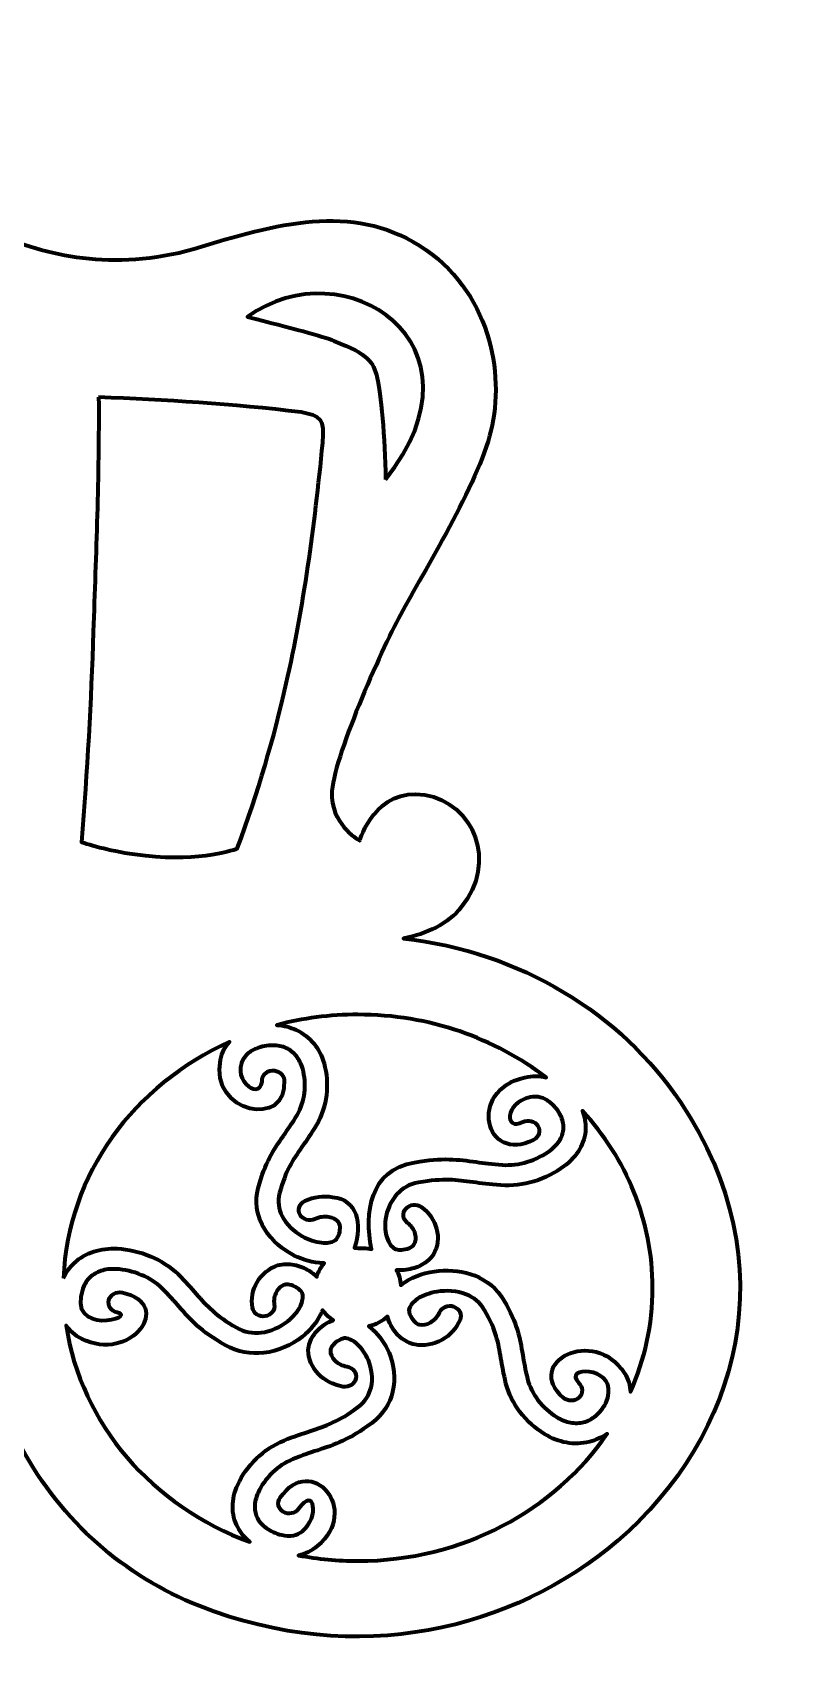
# Model space of a CAD drawing. Header units: centimetres. Extents: x -20.4 to 20.6, y -4.8 to 27.9.
# Drawn here: x 5.51 to 20.62, y -4.79 to 27.94 of the extents above; entities that cross this region are included whole.
import ezdxf

# ---------------------------------------------------------------- set-up
doc = ezdxf.new("R2010")
doc.units = ezdxf.units.CM
doc.header["$MEASUREMENT"] = 0
doc.layers.add('Camada 1', color=7, linetype='Continuous')

msp = doc.modelspace()

# ---------------------------------------------------------------- linework, layer by layer
at = {"layer": 'Camada 1', "color": 250, "lineweight": 200}
for points, knots in [([(4.00054, 3.35275), (4.04734, 3.97657), (4.00194, 3.96214), (4.20412, 4.53425), (4.20412, 4.53425), (4.33327, 4.46058), (4.46243, 4.3869), (4.59158, 4.31322), (4.59158, 4.31322), (4.20152, 2.77608), (4.51172, 1.05204), (5.29546, -0.39034), (5.29546, -0.39034), (6.08354, -1.84072), (7.3391, -2.94738), (8.8348, -3.53869), (8.8348, -3.53869), (11.99331, -4.78736), (15.12883, -4.01491), (17.20548, -2.23678), (17.20548, -2.23678), (19.64312, -0.14953), (20.62175, 3.32347), (18.46591, 6.53981), (18.46591, 6.53981), (17.27793, 8.31216), (15.26455, 9.55906), (12.92416, 9.81853), (12.92416, 9.81853), (13.38993, 9.90661), (13.81718, 10.11387), (14.08122, 10.44185), (14.08122, 10.44185), (14.81306, 11.35092), (14.33492, 12.5282), (13.34934, 12.69181), (13.34934, 12.69181), (12.36377, 12.85544), (12.05153, 11.77818), (12.05153, 11.77818), (12.05153, 11.77818), (12.05153, 11.77818), (11.53923, 12.0373), (11.49043, 12.64184), (11.49043, 12.64184), (11.44163, 13.2464), (12.40285, 15.41903), (12.82242, 16.21902), (12.82242, 16.21902), (13.242, 17.01904), (14.33492, 18.75535), (14.64718, 19.87351), (14.64718, 19.87351), (14.95942, 20.99167), (14.71542, 22.66435), (13.3688, 23.60069), (13.3688, 23.60069), (12.02217, 24.53703), (10.53894, 24.17334), (8.88983, 23.66426), (8.88983, 23.66426), (7.24072, 23.15516), (5.87462, 23.45517), (4.84024, 23.89153), (4.84024, 23.89153), (3.80587, 24.3279), (3.172, 24.8778), (3.172, 24.8778), (3.172, 24.8778), (3.172, 24.8778), (4.27473, 25.3687), (4.03074, 26.5141), (4.03074, 26.5141), (3.84031, 27.40816), (2.58859, 27.66906), (1.69978, 27.18777), (1.69978, 27.18777), (1.33402, 26.98974), (1.02967, 26.66593), (0.8861, 26.2089), (0.8861, 26.2089), (0.853, 26.10353), (0.82869, 25.99337), (0.81546, 25.8801), (0.81546, 25.8801), (0.66299, 26.20256), (0.45873, 26.41475), (0.27477, 26.55204), (0.27477, 26.55204), (0.49396, 26.68849), (0.63818, 26.92044), (0.63818, 27.18369), (0.63818, 27.18369), (0.63818, 27.60356), (0.27118, 27.94394), (-0.18149, 27.94394), (-0.18149, 27.94394), (-0.63419, 27.94394), (-1.00117, 27.60356), (-1.00117, 27.18369), (-1.00117, 27.18369), (-1.00117, 26.92044), (-0.85695, 26.68849), (-0.63779, 26.55204), (-0.63779, 26.55204), (-0.80674, 26.42597), (-0.99279, 26.23669), (-1.14018, 25.95685), (-1.14018, 25.95685), (-1.15422, 26.04318), (-1.17458, 26.12747), (-1.20015, 26.2089), (-1.20015, 26.2089), (-1.34372, 26.66593), (-1.64805, 26.98974), (-2.01384, 27.18777), (-2.01384, 27.18777), (-2.90263, 27.66906), (-4.15436, 27.40816), (-4.34479, 26.5141), (-4.34479, 26.5141), (-4.58877, 25.3687), (-3.48606, 24.8778), (-3.48606, 24.8778), (-3.48606, 24.8778), (-3.48606, 24.8778), (-4.11991, 24.3279), (-5.15429, 23.89153), (-5.15429, 23.89153), (-6.18866, 23.45517), (-7.55476, 23.15516), (-9.20387, 23.66426), (-9.20387, 23.66426), (-10.85299, 24.17334), (-12.33621, 24.53703), (-13.68285, 23.60069), (-13.68285, 23.60069), (-15.02946, 22.66435), (-15.27345, 20.99167), (-14.96122, 19.87351), (-14.96122, 19.87351), (-14.64899, 18.75535), (-13.55606, 17.01904), (-13.13646, 16.21902), (-13.13646, 16.21902), (-12.45026, 14.91072), (-11.8427, 13.20874), (-11.22994, 11.79254), (-11.22994, 11.79254), (-11.66333, 11.03421), (-13.15015, 10.75608), (-14.74537, 10.90634), (-14.74537, 10.90634), (-16.88979, 11.10835), (-19.2301, 12.08454), (-19.47066, 13.70911), (-19.47066, 13.70911), (-19.26742, 14.23442), (-18.95717, 14.67173), (-19.48263, 15.15268), (-19.48263, 15.15268), (-19.65445, 15.30995), (-20.17616, 15.47058), (-20.4123, 15.41294), (-20.4123, 15.41294), (-20.4123, 15.41294), (-20.43183, 13.16832), (-19.53409, 11.73826), (-19.53409, 11.73826), (-18.63636, 10.30821), (-17.21169, 8.95962), (-17.21169, 8.95962), (-17.21169, 8.95962), (-16.86032, 9.29116), (-16.28113, 9.57118), (-15.68189, 9.78245), (-15.68189, 9.78245), (-15.12195, 9.97985), (-14.54453, 10.1173), (-14.11899, 10.18073), (-14.11899, 10.18073), (-13.87312, 10.00095), (-13.56519, 9.88039), (-13.23822, 9.81853), (-13.23822, 9.81853), (-17.00174, 9.40129), (-19.91957, 6.4307), (-19.91957, 2.82757), (-19.91957, 2.82757), (-19.91957, -0.20915), (-17.84709, -2.79685), (-14.94246, -3.78517), (-14.94246, -3.78517), (-12.81831, -4.28568), (-10.76709, -4.21201), (-9.02907, -3.4715), (-9.02907, -3.4715), (-7.29018, -2.73064), (-5.97491, -1.4204), (-5.28767, 0.19871), (-5.28767, 0.19871), (-4.79161, 1.3674), (-4.62274, 2.69705), (-4.85792, 4.08964), (-4.85792, 4.08964), (-4.72889, 4.16325), (-4.59986, 4.23684), (-4.47084, 4.31044), (-4.47084, 4.31044), (-4.26209, 3.7287), (-4.36229, 3.98834), (-4.31461, 3.35275), (-4.31461, 3.35275), (-2.88178, 2.92476), (-1.30479, 2.65675), (-0.15705, 2.68274), (-0.15705, 2.68274), (0.9907, 2.65675), (2.5677, 2.92476), (4.00054, 3.35275)], [0, 0, 0, 0, 0.01785714, 0.01785714, 0.01785714, 0.01785714, 0.03571429, 0.03571429, 0.03571429, 0.03571429, 0.05357143, 0.05357143, 0.05357143, 0.05357143, 0.07142857, 0.07142857, 0.07142857, 0.07142857, 0.08928571, 0.08928571, 0.08928571, 0.08928571, 0.10714286, 0.10714286, 0.10714286, 0.10714286, 0.125, 0.125, 0.125, 0.125, 0.14285714, 0.14285714, 0.14285714, 0.14285714, 0.16071429, 0.16071429, 0.16071429, 0.16071429, 0.17857143, 0.17857143, 0.17857143, 0.17857143, 0.19642857, 0.19642857, 0.19642857, 0.19642857, 0.21428571, 0.21428571, 0.21428571, 0.21428571, 0.23214286, 0.23214286, 0.23214286, 0.23214286, 0.25, 0.25, 0.25, 0.25, 0.26785714, 0.26785714, 0.26785714, 0.26785714, 0.28571429, 0.28571429, 0.28571429, 0.28571429, 0.30357143, 0.30357143, 0.30357143, 0.30357143, 0.32142857, 0.32142857, 0.32142857, 0.32142857, 0.33928571, 0.33928571, 0.33928571, 0.33928571, 0.35714286, 0.35714286, 0.35714286, 0.35714286, 0.375, 0.375, 0.375, 0.375, 0.39285714, 0.39285714, 0.39285714, 0.39285714, 0.41071429, 0.41071429, 0.41071429, 0.41071429, 0.42857143, 0.42857143, 0.42857143, 0.42857143, 0.44642857, 0.44642857, 0.44642857, 0.44642857, 0.46428571, 0.46428571, 0.46428571, 0.46428571, 0.48214286, 0.48214286, 0.48214286, 0.48214286, 0.5, 0.5, 0.5, 0.5, 0.51785714, 0.51785714, 0.51785714, 0.51785714, 0.53571429, 0.53571429, 0.53571429, 0.53571429, 0.55357143, 0.55357143, 0.55357143, 0.55357143, 0.57142857, 0.57142857, 0.57142857, 0.57142857, 0.58928571, 0.58928571, 0.58928571, 0.58928571, 0.60714286, 0.60714286, 0.60714286, 0.60714286, 0.625, 0.625, 0.625, 0.625, 0.64285714, 0.64285714, 0.64285714, 0.64285714, 0.66071429, 0.66071429, 0.66071429, 0.66071429, 0.67857143, 0.67857143, 0.67857143, 0.67857143, 0.69642857, 0.69642857, 0.69642857, 0.69642857, 0.71428571, 0.71428571, 0.71428571, 0.71428571, 0.73214286, 0.73214286, 0.73214286, 0.73214286, 0.75, 0.75, 0.75, 0.75, 0.76785714, 0.76785714, 0.76785714, 0.76785714, 0.78571429, 0.78571429, 0.78571429, 0.78571429, 0.80357143, 0.80357143, 0.80357143, 0.80357143, 0.82142857, 0.82142857, 0.82142857, 0.82142857, 0.83928571, 0.83928571, 0.83928571, 0.83928571, 0.85714286, 0.85714286, 0.85714286, 0.85714286, 0.875, 0.875, 0.875, 0.875, 0.89285714, 0.89285714, 0.89285714, 0.89285714, 0.91071429, 0.91071429, 0.91071429, 0.91071429, 0.92857143, 0.92857143, 0.92857143, 0.92857143, 0.94642857, 0.94642857, 0.94642857, 0.94642857, 0.96428571, 0.96428571, 0.96428571, 0.96428571, 1, 1, 1, 1]), ([(12.56639, 19.0001), (12.55603, 19.85567), (12.46611, 20.74549), (12.39674, 21.03332), (12.39674, 21.03332), (12.3138, 21.37726), (12.24062, 21.4904), (11.53316, 21.78001), (11.53316, 21.78001), (11.32947, 21.86339), (10.67009, 22.04136), (9.80248, 22.25739), (9.80248, 22.25739), (11.72963, 23.65103), (14.72998, 21.73953), (12.56639, 19.0001)], [0, 0, 0, 0, 0.2, 0.2, 0.2, 0.2, 0.4, 0.4, 0.4, 0.4, 0.6, 0.6, 0.6, 0.6, 1, 1, 1, 1]), ([(6.82589, 20.64815), (8.15409, 20.59921), (9.49338, 20.51612), (10.87981, 20.34853), (10.87981, 20.34853), (11.26722, 20.27083), (11.35633, 20.21989), (11.30989, 19.73861), (11.30989, 19.73861), (11.141, 18.01896), (10.93039, 16.46541), (10.58, 14.92051), (10.58, 14.92051), (10.3334, 13.83319), (10.01753, 12.75005), (9.59824, 11.61625), (9.59824, 11.61625), (9.59824, 11.61625), (8.86636, 11.34927), (7.76313, 11.47598), (7.76313, 11.47598), (7.16676, 11.54447), (6.74469, 11.65792), (6.48268, 11.74772), (6.48268, 11.74772), (6.59686, 13.16545), (6.67407, 14.56091), (6.71893, 15.96378), (6.71893, 15.96378), (6.76819, 17.50484), (6.83851, 19.05719), (6.82589, 20.64815)], [0, 0, 0, 0, 0.11111111, 0.11111111, 0.11111111, 0.11111111, 0.22222222, 0.22222222, 0.22222222, 0.22222222, 0.33333333, 0.33333333, 0.33333333, 0.33333333, 0.44444444, 0.44444444, 0.44444444, 0.44444444, 0.55555556, 0.55555556, 0.55555556, 0.55555556, 0.66666667, 0.66666667, 0.66666667, 0.66666667, 0.77777778, 0.77777778, 0.77777778, 0.77777778, 1, 1, 1, 1]), ([(10.44706, 4.72532), (10.56643, 5.1771), (10.71163, 5.38515), (10.89323, 5.64543), (10.89323, 5.64543), (10.98211, 5.77282), (11.07899, 5.91165), (11.18251, 6.08677), (11.18251, 6.08677), (11.29272, 6.27317), (11.35656, 6.47792), (11.3815, 6.68077), (11.3815, 6.68077), (11.40858, 6.90117), (11.38975, 7.12163), (11.33488, 7.31536), (11.33488, 7.31536), (11.29109, 7.47007), (11.22127, 7.60368), (11.13101, 7.71413), (11.13101, 7.71413), (11.03453, 7.83222), (10.91448, 7.92413), (10.77736, 7.98771), (10.77736, 7.98771), (10.65913, 8.04249), (10.52946, 8.0753), (10.39255, 8.08474), (10.39255, 8.08474), (10.90759, 8.22113), (11.45145, 8.29423), (12.01373, 8.29423), (12.01373, 8.29423), (13.44432, 8.29423), (14.75578, 7.82145), (15.77652, 7.03513), (15.77652, 7.03513), (15.64624, 7.06779), (15.5045, 7.07192), (15.35391, 7.03793), (15.35391, 7.03793), (14.18725, 6.77447), (14.56317, 5.2915), (15.52726, 5.78719), (15.52726, 5.78719), (15.63412, 5.842), (15.67282, 5.96681), (15.61375, 6.06593), (15.61375, 6.06593), (15.55467, 6.16505), (15.42012, 6.20092), (15.31325, 6.14616), (15.31325, 6.14616), (14.94191, 5.95478), (14.93472, 6.522), (15.45953, 6.6403), (15.45953, 6.6403), (15.53444, 6.65718), (15.60407, 6.65486), (15.66715, 6.63816), (15.66715, 6.63816), (15.74031, 6.61885), (15.80748, 6.57987), (15.86635, 6.52873), (15.86635, 6.52873), (15.95748, 6.4495), (16.02482, 6.36428), (16.06794, 6.27731), (16.06794, 6.27731), (16.10975, 6.19304), (16.12919, 6.10669), (16.12587, 6.02253), (16.12587, 6.02253), (16.12276, 5.94454), (16.09952, 5.86625), (16.05579, 5.79123), (16.05579, 5.79123), (16.0112, 5.71471), (15.94541, 5.64176), (15.85818, 5.5758), (15.85818, 5.5758), (15.73189, 5.48039), (15.5728, 5.39901), (15.39757, 5.34636), (15.39757, 5.34636), (15.23947, 5.29889), (15.06976, 5.27544), (14.90162, 5.28715), (14.90162, 5.28715), (14.69364, 5.3016), (14.5306, 5.32411), (14.381, 5.34473), (14.381, 5.34473), (14.00921, 5.39597), (13.71197, 5.437), (13.14467, 5.33777), (13.14467, 5.33777), (12.24963, 5.18122), (12.13769, 4.32756), (12.2843, 3.60237), (12.2843, 3.60237), (12.20924, 3.61902), (12.02161, 3.62517), (11.94457, 3.62374), (11.94457, 3.62374), (12.10078, 4.11673), (12.00176, 4.58788), (11.50617, 4.64394), (11.50617, 4.64394), (11.32736, 4.67395), (11.12961, 4.65217), (10.95121, 4.56626), (10.95121, 4.56626), (10.84286, 4.51447), (10.80027, 4.39096), (10.85613, 4.29045), (10.85613, 4.29045), (10.91199, 4.18997), (11.04513, 4.15049), (11.15349, 4.20229), (11.15349, 4.20229), (11.24256, 4.24516), (11.34046, 4.25621), (11.42837, 4.24144), (11.42837, 4.24144), (11.51244, 4.22739), (11.58491, 4.19084), (11.62651, 4.13789), (11.62651, 4.13789), (11.64179, 4.11848), (11.65095, 4.08925), (11.65462, 4.05532), (11.65462, 4.05532), (11.6598, 4.00761), (11.65342, 3.95517), (11.63766, 3.90573), (11.63766, 3.90573), (11.62619, 3.86966), (11.61047, 3.83708), (11.59163, 3.8113), (11.59163, 3.8113), (11.57868, 3.79357), (11.56484, 3.77981), (11.55115, 3.77206), (11.55115, 3.77206), (11.48114, 3.73246), (11.387, 3.72029), (11.28322, 3.73079), (11.28322, 3.73079), (11.15831, 3.74346), (11.02292, 3.78955), (10.89597, 3.86196), (10.89597, 3.86196), (10.72794, 3.95783), (10.58045, 4.09681), (10.49697, 4.26245), (10.49697, 4.26245), (10.42793, 4.39944), (10.40257, 4.55703), (10.44706, 4.72532)], [0, 0, 0, 0, 0.02439024, 0.02439024, 0.02439024, 0.02439024, 0.04878049, 0.04878049, 0.04878049, 0.04878049, 0.07317073, 0.07317073, 0.07317073, 0.07317073, 0.09756098, 0.09756098, 0.09756098, 0.09756098, 0.12195122, 0.12195122, 0.12195122, 0.12195122, 0.14634146, 0.14634146, 0.14634146, 0.14634146, 0.17073171, 0.17073171, 0.17073171, 0.17073171, 0.19512195, 0.19512195, 0.19512195, 0.19512195, 0.2195122, 0.2195122, 0.2195122, 0.2195122, 0.24390244, 0.24390244, 0.24390244, 0.24390244, 0.26829268, 0.26829268, 0.26829268, 0.26829268, 0.29268293, 0.29268293, 0.29268293, 0.29268293, 0.31707317, 0.31707317, 0.31707317, 0.31707317, 0.34146341, 0.34146341, 0.34146341, 0.34146341, 0.36585366, 0.36585366, 0.36585366, 0.36585366, 0.3902439, 0.3902439, 0.3902439, 0.3902439, 0.41463415, 0.41463415, 0.41463415, 0.41463415, 0.43902439, 0.43902439, 0.43902439, 0.43902439, 0.46341463, 0.46341463, 0.46341463, 0.46341463, 0.48780488, 0.48780488, 0.48780488, 0.48780488, 0.51219512, 0.51219512, 0.51219512, 0.51219512, 0.53658537, 0.53658537, 0.53658537, 0.53658537, 0.56097561, 0.56097561, 0.56097561, 0.56097561, 0.58536585, 0.58536585, 0.58536585, 0.58536585, 0.6097561, 0.6097561, 0.6097561, 0.6097561, 0.63414634, 0.63414634, 0.63414634, 0.63414634, 0.65853659, 0.65853659, 0.65853659, 0.65853659, 0.68292683, 0.68292683, 0.68292683, 0.68292683, 0.70731707, 0.70731707, 0.70731707, 0.70731707, 0.73170732, 0.73170732, 0.73170732, 0.73170732, 0.75609756, 0.75609756, 0.75609756, 0.75609756, 0.7804878, 0.7804878, 0.7804878, 0.7804878, 0.80487805, 0.80487805, 0.80487805, 0.80487805, 0.82926829, 0.82926829, 0.82926829, 0.82926829, 0.85365854, 0.85365854, 0.85365854, 0.85365854, 0.87804878, 0.87804878, 0.87804878, 0.87804878, 0.90243902, 0.90243902, 0.90243902, 0.90243902, 0.92682927, 0.92682927, 0.92682927, 0.92682927, 0.95121951, 0.95121951, 0.95121951, 0.95121951, 1, 1, 1, 1]), ([(6.12355, 3.01932), (6.20097, 5.10219), (7.53468, 6.88906), (9.44378, 7.7484), (9.44378, 7.7484), (9.35676, 7.65153), (9.29338, 7.53286), (9.2642, 7.39063), (9.2642, 7.39063), (9.04227, 6.30913), (10.61992, 6.00837), (10.53549, 6.98675), (10.53549, 6.98675), (10.52596, 7.09964), (10.4195, 7.18399), (10.29779, 7.17515), (10.29779, 7.17515), (10.17604, 7.16631), (10.0851, 7.06758), (10.09464, 6.95466), (10.09464, 6.95466), (10.04951, 6.54239), (9.38963, 7.05671), (9.7862, 7.48966), (9.7862, 7.48966), (9.83542, 7.54338), (9.90147, 7.58398), (9.97607, 7.61249), (9.97607, 7.61249), (10.09151, 7.65664), (10.20302, 7.67825), (10.30627, 7.67866), (10.30627, 7.67866), (10.40624, 7.67903), (10.49907, 7.65972), (10.58027, 7.6221), (10.58027, 7.6221), (10.65552, 7.58721), (10.72278, 7.53515), (10.77831, 7.46718), (10.77831, 7.46718), (10.83496, 7.39785), (10.87928, 7.31211), (10.90788, 7.21116), (10.90788, 7.21116), (10.94929, 7.06502), (10.96326, 6.89703), (10.94242, 6.72728), (10.94242, 6.72728), (10.92358, 6.57415), (10.87631, 6.42119), (10.79525, 6.28401), (10.79525, 6.28401), (10.69492, 6.11436), (10.60539, 5.98606), (10.52323, 5.8683), (10.52323, 5.8683), (10.319, 5.57559), (10.15573, 5.3416), (10.01828, 4.82154), (10.01828, 4.82154), (9.94801, 4.55558), (9.9882, 4.30632), (10.09761, 4.08926), (10.09761, 4.08926), (10.22004, 3.8463), (10.42908, 3.64656), (10.6643, 3.51237), (10.6643, 3.51237), (10.84505, 3.40929), (11.04496, 3.34296), (11.23655, 3.32354), (11.23655, 3.32354), (11.27013, 3.32013), (11.30351, 3.31817), (11.33657, 3.3177), (11.33657, 3.3177), (11.2696, 3.23826), (11.21856, 3.14671), (11.18787, 3.0472), (11.18787, 3.0472), (11.14483, 3.09145), (11.09486, 3.13164), (11.04084, 3.16592), (11.04084, 3.16592), (10.95016, 3.2235), (10.84448, 3.26726), (10.73789, 3.28852), (10.73789, 3.28852), (10.62902, 3.31029), (10.51687, 3.30922), (10.41333, 3.27766), (10.41333, 3.27766), (10.23626, 3.22376), (10.08682, 3.09925), (9.99427, 2.93894), (9.99427, 2.93894), (9.90844, 2.79039), (9.86991, 2.60919), (9.90308, 2.42528), (9.90308, 2.42528), (9.92287, 2.31374), (10.03644, 2.23812), (10.15673, 2.2565), (10.15673, 2.2565), (10.277, 2.27483), (10.35851, 2.38018), (10.3387, 2.49172), (10.3387, 2.49172), (10.32216, 2.58356), (10.341, 2.67333), (10.38317, 2.74638), (10.38317, 2.74638), (10.42349, 2.81621), (10.48331, 2.86891), (10.55041, 2.88933), (10.55041, 2.88933), (10.575, 2.89683), (10.60787, 2.89589), (10.64376, 2.88871), (10.64376, 2.88871), (10.69434, 2.87861), (10.74615, 2.85679), (10.792, 2.82768), (10.792, 2.82768), (10.82548, 2.80644), (10.85404, 2.78257), (10.8747, 2.75798), (10.8747, 2.75798), (10.8889, 2.74108), (10.89874, 2.72465), (10.90247, 2.7102), (10.90247, 2.7102), (10.92152, 2.63619), (10.90505, 2.54939), (10.86231, 2.46102), (10.86231, 2.46102), (10.81085, 2.3547), (10.72189, 2.24945), (10.60855, 2.15969), (10.60855, 2.15969), (10.45844, 2.04093), (10.27047, 1.95359), (10.07488, 1.9309), (10.07488, 1.9309), (9.91308, 1.91217), (9.74363, 1.93833), (9.58468, 2.02938), (9.58468, 2.02938), (9.15802, 2.27384), (8.98934, 2.46601), (8.77825, 2.70641), (8.77825, 2.70641), (8.67497, 2.82406), (8.56238, 2.95229), (8.41465, 3.0976), (8.41465, 3.0976), (8.25735, 3.25224), (8.067, 3.37164), (7.86663, 3.45608), (7.86663, 3.45608), (7.64887, 3.54785), (7.41694, 3.59915), (7.2013, 3.61035), (7.2013, 3.61035), (7.02914, 3.61937), (6.87056, 3.59887), (6.72947, 3.55321), (6.72947, 3.55321), (6.57864, 3.50447), (6.4474, 3.42682), (6.33996, 3.32538), (6.33996, 3.32538), (6.24832, 3.23884), (6.17527, 3.13574), (6.12355, 3.01932)], [0, 0, 0, 0, 0.02222222, 0.02222222, 0.02222222, 0.02222222, 0.04444444, 0.04444444, 0.04444444, 0.04444444, 0.06666667, 0.06666667, 0.06666667, 0.06666667, 0.08888889, 0.08888889, 0.08888889, 0.08888889, 0.11111111, 0.11111111, 0.11111111, 0.11111111, 0.13333333, 0.13333333, 0.13333333, 0.13333333, 0.15555556, 0.15555556, 0.15555556, 0.15555556, 0.17777778, 0.17777778, 0.17777778, 0.17777778, 0.2, 0.2, 0.2, 0.2, 0.22222222, 0.22222222, 0.22222222, 0.22222222, 0.24444444, 0.24444444, 0.24444444, 0.24444444, 0.26666667, 0.26666667, 0.26666667, 0.26666667, 0.28888889, 0.28888889, 0.28888889, 0.28888889, 0.31111111, 0.31111111, 0.31111111, 0.31111111, 0.33333333, 0.33333333, 0.33333333, 0.33333333, 0.35555556, 0.35555556, 0.35555556, 0.35555556, 0.37777778, 0.37777778, 0.37777778, 0.37777778, 0.4, 0.4, 0.4, 0.4, 0.42222222, 0.42222222, 0.42222222, 0.42222222, 0.44444444, 0.44444444, 0.44444444, 0.44444444, 0.46666667, 0.46666667, 0.46666667, 0.46666667, 0.48888889, 0.48888889, 0.48888889, 0.48888889, 0.51111111, 0.51111111, 0.51111111, 0.51111111, 0.53333333, 0.53333333, 0.53333333, 0.53333333, 0.55555556, 0.55555556, 0.55555556, 0.55555556, 0.57777778, 0.57777778, 0.57777778, 0.57777778, 0.6, 0.6, 0.6, 0.6, 0.62222222, 0.62222222, 0.62222222, 0.62222222, 0.64444444, 0.64444444, 0.64444444, 0.64444444, 0.66666667, 0.66666667, 0.66666667, 0.66666667, 0.68888889, 0.68888889, 0.68888889, 0.68888889, 0.71111111, 0.71111111, 0.71111111, 0.71111111, 0.73333333, 0.73333333, 0.73333333, 0.73333333, 0.75555556, 0.75555556, 0.75555556, 0.75555556, 0.77777778, 0.77777778, 0.77777778, 0.77777778, 0.8, 0.8, 0.8, 0.8, 0.82222222, 0.82222222, 0.82222222, 0.82222222, 0.84444444, 0.84444444, 0.84444444, 0.84444444, 0.86666667, 0.86666667, 0.86666667, 0.86666667, 0.88888889, 0.88888889, 0.88888889, 0.88888889, 0.91111111, 0.91111111, 0.91111111, 0.91111111, 0.93333333, 0.93333333, 0.93333333, 0.93333333, 0.95555556, 0.95555556, 0.95555556, 0.95555556, 1, 1, 1, 1]), ([(12.97825, 3.18593), (13.08701, 3.20013), (13.19691, 3.2339), (13.29111, 3.28482), (13.29111, 3.28482), (13.38734, 3.33685), (13.4694, 3.40776), (13.52291, 3.49578), (13.52291, 3.49578), (13.61458, 3.64635), (13.63439, 3.83175), (13.58627, 4.00799), (13.58627, 4.00799), (13.54171, 4.1714), (13.43847, 4.32935), (13.28031, 4.44443), (13.28031, 4.44443), (13.18459, 4.51443), (13.0458, 4.49929), (12.9703, 4.41049), (12.9703, 4.41049), (12.89477, 4.32177), (12.91115, 4.19298), (13.00682, 4.12296), (13.00682, 4.12296), (13.08578, 4.06549), (13.13712, 3.98738), (13.15903, 3.90707), (13.15903, 3.90707), (13.18004, 3.83029), (13.17415, 3.75396), (13.13944, 3.69689), (13.13944, 3.69689), (13.12674, 3.67601), (13.10177, 3.65615), (13.07007, 3.63899), (13.07007, 3.63899), (13.02532, 3.61485), (12.97122, 3.59857), (12.91621, 3.59139), (12.91621, 3.59139), (12.87607, 3.58614), (12.83756, 3.58596), (12.80446, 3.59118), (12.80446, 3.59118), (12.78168, 3.59474), (12.76248, 3.60078), (12.7492, 3.60914), (12.7492, 3.60914), (12.68135, 3.65183), (12.63044, 3.72628), (12.59776, 3.81824), (12.59776, 3.81824), (12.55851, 3.92892), (12.5477, 4.06234), (12.56621, 4.1995), (12.56621, 4.1995), (12.59076, 4.38108), (12.66611, 4.5631), (12.7941, 4.70216), (12.7941, 4.70216), (12.9, 4.81715), (13.04415, 4.90381), (13.22773, 4.93594), (13.22773, 4.93594), (13.72055, 5.02213), (13.98478, 4.98572), (14.31544, 4.94008), (14.31544, 4.94008), (14.47725, 4.91774), (14.6536, 4.89346), (14.86831, 4.87851), (14.86831, 4.87851), (15.09689, 4.86263), (15.32427, 4.89348), (15.53364, 4.95636), (15.53364, 4.95636), (15.76115, 5.02475), (15.96975, 5.13189), (16.13719, 5.25844), (16.13719, 5.25844), (16.2709, 5.35945), (16.37314, 5.47371), (16.44417, 5.59565), (16.44417, 5.59565), (16.52012, 5.72599), (16.56064, 5.86541), (16.56628, 6.00751), (16.56628, 6.00751), (16.57105, 6.12854), (16.55014, 6.25009), (16.5039, 6.36825), (16.5039, 6.36825), (17.37911, 5.41434), (17.90757, 4.17828), (17.90757, 2.82757), (17.90757, 2.82757), (17.90757, 2.09056), (17.75004, 1.38777), (17.4649, 0.74622), (17.4649, 0.74622), (17.46016, 0.87215), (17.42219, 0.99979), (17.3418, 1.12383), (17.3418, 1.12383), (16.73162, 2.06547), (15.32267, 1.33404), (16.12372, 0.62521), (16.12372, 0.62521), (16.21198, 0.54691), (16.35192, 0.54982), (16.43636, 0.63162), (16.43636, 0.63162), (16.52077, 0.71346), (16.51765, 0.84327), (16.42945, 0.9216), (16.42945, 0.9216), (16.1124, 1.27361), (17.11046, 1.23192), (17.02366, 0.72742), (17.02366, 0.72742), (17.02557, 0.6569), (17.00546, 0.58583), (16.97033, 0.51849), (16.97033, 0.51849), (16.91594, 0.41419), (16.84829, 0.32919), (16.7716, 0.26508), (16.7716, 0.26508), (16.69735, 0.203), (16.61422, 0.16004), (16.52663, 0.13795), (16.52663, 0.13795), (16.44544, 0.11745), (16.35792, 0.11472), (16.26769, 0.13112), (16.26769, 0.13112), (16.17567, 0.14779), (16.08099, 0.18434), (15.98713, 0.24191), (15.98713, 0.24191), (15.85131, 0.32533), (15.7202, 0.44196), (15.61381, 0.58144), (15.61381, 0.58144), (15.51788, 0.70728), (15.44324, 0.85058), (15.40517, 1.00294), (15.40517, 1.00294), (15.35817, 1.19142), (15.33275, 1.34249), (15.30942, 1.48106), (15.30942, 1.48106), (15.25143, 1.82553), (15.20514, 2.10093), (14.93409, 2.5737), (14.93409, 2.5737), (14.79547, 2.81545), (14.58643, 2.97653), (14.34895, 3.07078), (14.34895, 3.07078), (13.91168, 3.24428), (13.33889, 3.1959), (12.94955, 2.938), (12.94955, 2.938), (12.92206, 2.91977), (12.89574, 2.90055), (12.87073, 2.88048), (12.87073, 2.88048), (12.8631, 2.98814), (12.83236, 3.08995), (12.78318, 3.18175), (12.78318, 3.18175), (12.84714, 3.17594), (12.91336, 3.1775), (12.97825, 3.18593)], [0, 0, 0, 0, 0.02222222, 0.02222222, 0.02222222, 0.02222222, 0.04444444, 0.04444444, 0.04444444, 0.04444444, 0.06666667, 0.06666667, 0.06666667, 0.06666667, 0.08888889, 0.08888889, 0.08888889, 0.08888889, 0.11111111, 0.11111111, 0.11111111, 0.11111111, 0.13333333, 0.13333333, 0.13333333, 0.13333333, 0.15555556, 0.15555556, 0.15555556, 0.15555556, 0.17777778, 0.17777778, 0.17777778, 0.17777778, 0.2, 0.2, 0.2, 0.2, 0.22222222, 0.22222222, 0.22222222, 0.22222222, 0.24444444, 0.24444444, 0.24444444, 0.24444444, 0.26666667, 0.26666667, 0.26666667, 0.26666667, 0.28888889, 0.28888889, 0.28888889, 0.28888889, 0.31111111, 0.31111111, 0.31111111, 0.31111111, 0.33333333, 0.33333333, 0.33333333, 0.33333333, 0.35555556, 0.35555556, 0.35555556, 0.35555556, 0.37777778, 0.37777778, 0.37777778, 0.37777778, 0.4, 0.4, 0.4, 0.4, 0.42222222, 0.42222222, 0.42222222, 0.42222222, 0.44444444, 0.44444444, 0.44444444, 0.44444444, 0.46666667, 0.46666667, 0.46666667, 0.46666667, 0.48888889, 0.48888889, 0.48888889, 0.48888889, 0.51111111, 0.51111111, 0.51111111, 0.51111111, 0.53333333, 0.53333333, 0.53333333, 0.53333333, 0.55555556, 0.55555556, 0.55555556, 0.55555556, 0.57777778, 0.57777778, 0.57777778, 0.57777778, 0.6, 0.6, 0.6, 0.6, 0.62222222, 0.62222222, 0.62222222, 0.62222222, 0.64444444, 0.64444444, 0.64444444, 0.64444444, 0.66666667, 0.66666667, 0.66666667, 0.66666667, 0.68888889, 0.68888889, 0.68888889, 0.68888889, 0.71111111, 0.71111111, 0.71111111, 0.71111111, 0.73333333, 0.73333333, 0.73333333, 0.73333333, 0.75555556, 0.75555556, 0.75555556, 0.75555556, 0.77777778, 0.77777778, 0.77777778, 0.77777778, 0.8, 0.8, 0.8, 0.8, 0.82222222, 0.82222222, 0.82222222, 0.82222222, 0.84444444, 0.84444444, 0.84444444, 0.84444444, 0.86666667, 0.86666667, 0.86666667, 0.86666667, 0.88888889, 0.88888889, 0.88888889, 0.88888889, 0.91111111, 0.91111111, 0.91111111, 0.91111111, 0.93333333, 0.93333333, 0.93333333, 0.93333333, 0.95555556, 0.95555556, 0.95555556, 0.95555556, 1, 1, 1, 1]), ([(10.89578, 1.84761), (11.05715, 1.97538), (11.18677, 2.13137), (11.2657, 2.29444), (11.2657, 2.29444), (11.2795, 2.32302), (11.29178, 2.35182), (11.30242, 2.38084), (11.30242, 2.38084), (11.35963, 2.30264), (11.43145, 2.23437), (11.51423, 2.1794), (11.51423, 2.1794), (11.45484, 2.15661), (11.39719, 2.12632), (11.3442, 2.09058), (11.3442, 2.09058), (11.25537, 2.03063), (11.1755, 1.95291), (11.11823, 1.86687), (11.11823, 1.86687), (11.05966, 1.779), (11.02319, 1.68062), (11.02058, 1.57958), (11.02058, 1.57958), (11.01605, 1.40673), (11.09252, 1.23447), (11.22436, 1.09991), (11.22436, 1.09991), (11.34655, 0.97514), (11.51771, 0.88079), (11.71567, 0.84819), (11.71567, 0.84819), (11.8356, 0.82817), (11.95045, 0.90208), (11.97206, 1.01338), (11.97206, 1.01338), (11.99372, 1.12462), (11.91399, 1.23113), (11.79404, 1.25118), (11.79404, 1.25118), (11.69522, 1.26746), (11.61031, 1.31401), (11.55023, 1.37532), (11.55023, 1.37532), (11.49278, 1.43393), (11.45926, 1.50386), (11.46099, 1.56934), (11.46099, 1.56934), (11.4616, 1.59336), (11.47355, 1.62176), (11.49288, 1.65074), (11.49288, 1.65074), (11.52008, 1.69154), (11.55959, 1.72953), (11.60452, 1.75984), (11.60452, 1.75984), (11.63731, 1.78199), (11.67115, 1.79895), (11.70301, 1.80877), (11.70301, 1.80877), (11.72492, 1.81553), (11.74493, 1.81863), (11.76087, 1.81705), (11.76087, 1.81705), (11.84243, 1.80892), (11.92511, 1.76546), (12.00054, 1.69852), (12.00054, 1.69852), (12.09133, 1.61797), (12.16848, 1.50496), (12.22171, 1.37581), (12.22171, 1.37581), (12.29208, 1.20488), (12.31789, 1.01135), (12.27543, 0.83282), (12.27543, 0.83282), (12.24029, 0.68511), (12.15696, 0.54579), (12.01124, 0.43737), (12.01124, 0.43737), (11.62002, 0.14633), (11.36835, 0.06325), (11.05341, -0.04074), (11.05341, -0.04074), (10.89929, -0.09159), (10.73133, -0.14706), (10.53427, -0.22753), (10.53427, -0.22753), (10.32449, -0.3132), (10.13944, -0.43962), (9.98653, -0.58645), (9.98653, -0.58645), (9.82044, -0.74605), (9.69066, -0.93154), (9.60706, -1.11626), (9.60706, -1.11626), (9.54026, -1.26372), (9.50796, -1.40918), (9.50713, -1.54775), (9.50713, -1.54775), (9.50615, -1.69593), (9.54109, -1.83662), (9.60815, -1.9645), (9.60815, -1.9645), (9.66588, -2.07449), (9.74702, -2.17364), (9.84916, -2.25828), (9.84916, -2.25828), (7.90733, -1.54658), (6.47064, 0.09402), (6.17603, 2.07307), (6.17603, 2.07307), (6.24853, 1.96723), (6.35039, 1.87539), (6.48651, 1.80624), (6.48651, 1.80624), (7.46044, 1.31138), (8.35749, 2.49964), (7.29737, 2.73309), (7.29737, 2.73309), (7.17863, 2.75946), (7.05936, 2.69147), (7.03092, 2.58131), (7.03092, 2.58131), (7.00252, 2.47117), (7.07579, 2.36053), (7.19456, 2.33416), (7.19456, 2.33416), (7.63006, 2.24408), (6.17221, 1.84181), (6.51191, 2.8145), (6.51191, 2.8145), (6.54231, 2.90286), (6.59073, 2.9788), (6.65431, 3.0389), (6.65431, 3.0389), (6.71329, 3.09456), (6.78736, 3.13787), (6.87421, 3.16592), (6.87421, 3.16592), (6.96275, 3.19459), (7.06436, 3.2073), (7.17671, 3.20148), (7.17671, 3.20148), (7.33934, 3.193), (7.516, 3.15362), (7.68369, 3.08295), (7.68369, 3.08295), (7.83497, 3.01915), (7.97734, 2.93037), (8.09305, 2.81657), (8.09305, 2.81657), (8.23618, 2.67582), (8.34025, 2.55725), (8.43576, 2.44855), (8.43576, 2.44855), (8.67311, 2.17818), (8.86283, 1.96207), (9.354, 1.68066), (9.354, 1.68066), (9.60513, 1.53672), (9.87322, 1.49543), (10.12951, 1.52516), (10.12951, 1.52516), (10.41647, 1.5584), (10.68572, 1.68137), (10.89578, 1.84761)], [0, 0, 0, 0, 0.02325581, 0.02325581, 0.02325581, 0.02325581, 0.04651163, 0.04651163, 0.04651163, 0.04651163, 0.06976744, 0.06976744, 0.06976744, 0.06976744, 0.09302326, 0.09302326, 0.09302326, 0.09302326, 0.11627907, 0.11627907, 0.11627907, 0.11627907, 0.13953488, 0.13953488, 0.13953488, 0.13953488, 0.1627907, 0.1627907, 0.1627907, 0.1627907, 0.18604651, 0.18604651, 0.18604651, 0.18604651, 0.20930233, 0.20930233, 0.20930233, 0.20930233, 0.23255814, 0.23255814, 0.23255814, 0.23255814, 0.25581395, 0.25581395, 0.25581395, 0.25581395, 0.27906977, 0.27906977, 0.27906977, 0.27906977, 0.30232558, 0.30232558, 0.30232558, 0.30232558, 0.3255814, 0.3255814, 0.3255814, 0.3255814, 0.34883721, 0.34883721, 0.34883721, 0.34883721, 0.37209302, 0.37209302, 0.37209302, 0.37209302, 0.39534884, 0.39534884, 0.39534884, 0.39534884, 0.41860465, 0.41860465, 0.41860465, 0.41860465, 0.44186047, 0.44186047, 0.44186047, 0.44186047, 0.46511628, 0.46511628, 0.46511628, 0.46511628, 0.48837209, 0.48837209, 0.48837209, 0.48837209, 0.51162791, 0.51162791, 0.51162791, 0.51162791, 0.53488372, 0.53488372, 0.53488372, 0.53488372, 0.55813953, 0.55813953, 0.55813953, 0.55813953, 0.58139535, 0.58139535, 0.58139535, 0.58139535, 0.60465116, 0.60465116, 0.60465116, 0.60465116, 0.62790698, 0.62790698, 0.62790698, 0.62790698, 0.65116279, 0.65116279, 0.65116279, 0.65116279, 0.6744186, 0.6744186, 0.6744186, 0.6744186, 0.69767442, 0.69767442, 0.69767442, 0.69767442, 0.72093023, 0.72093023, 0.72093023, 0.72093023, 0.74418605, 0.74418605, 0.74418605, 0.74418605, 0.76744186, 0.76744186, 0.76744186, 0.76744186, 0.79069767, 0.79069767, 0.79069767, 0.79069767, 0.81395349, 0.81395349, 0.81395349, 0.81395349, 0.8372093, 0.8372093, 0.8372093, 0.8372093, 0.86046512, 0.86046512, 0.86046512, 0.86046512, 0.88372093, 0.88372093, 0.88372093, 0.88372093, 0.90697674, 0.90697674, 0.90697674, 0.90697674, 0.93023256, 0.93023256, 0.93023256, 0.93023256, 0.95348837, 0.95348837, 0.95348837, 0.95348837, 1, 1, 1, 1]), ([(13.20728, 2.60545), (13.30951, 2.67317), (13.44358, 2.72245), (13.59029, 2.74691), (13.59029, 2.74691), (13.78446, 2.77927), (13.99426, 2.76675), (14.17549, 2.69483), (14.17549, 2.69483), (14.32539, 2.63532), (14.45749, 2.53347), (14.54524, 2.38048), (14.54524, 2.38048), (14.78071, 1.96979), (14.8219, 1.72497), (14.87343, 1.41862), (14.87343, 1.41862), (14.89862, 1.2687), (14.92612, 1.10529), (14.97469, 0.91074), (14.97469, 0.91074), (15.0264, 0.70365), (15.12586, 0.51147), (15.25295, 0.34481), (15.25295, 0.34481), (15.39108, 0.16373), (15.56347, 0.01095), (15.74356, -0.09963), (15.74356, -0.09963), (15.88735, -0.18796), (16.0354, -0.24442), (16.18204, -0.27101), (16.18204, -0.27101), (16.33882, -0.29947), (16.49436, -0.29382), (16.64232, -0.25651), (16.64232, -0.25651), (16.76898, -0.2245), (16.88847, -0.16941), (16.99672, -0.09262), (16.99672, -0.09262), (15.95206, -1.62293), (14.11096, -2.63909), (12.01373, -2.63909), (12.01373, -2.63909), (11.60611, -2.63909), (11.20824, -2.60055), (10.82396, -2.52739), (10.82396, -2.52739), (10.9563, -2.49961), (11.08425, -2.44127), (11.20052, -2.34507), (11.20052, -2.34507), (12.07188, -1.62446), (11.08718, -0.467), (10.45488, -1.37273), (10.45488, -1.37273), (10.38835, -1.46773), (10.41747, -1.59474), (10.51986, -1.65645), (10.51986, -1.65645), (10.62225, -1.71817), (10.75919, -1.69116), (10.82575, -1.59619), (10.82575, -1.59619), (11.14885, -1.13309), (11.24425, -1.76015), (10.90568, -2.04028), (10.90568, -2.04028), (10.84818, -2.08784), (10.78553, -2.11613), (10.7214, -2.12894), (10.7214, -2.12894), (10.64704, -2.14377), (10.56802, -2.13868), (10.49013, -2.11919), (10.49013, -2.11919), (10.36953, -2.08903), (10.2669, -2.04322), (10.18472, -1.98526), (10.18472, -1.98526), (10.10513, -1.92914), (10.04416, -1.86138), (10.00446, -1.78568), (10.00446, -1.78568), (9.96763, -1.71549), (9.94846, -1.63624), (9.94901, -1.55097), (9.94901, -1.55097), (9.94958, -1.464), (9.97067, -1.37091), (10.01417, -1.27468), (10.01417, -1.27468), (10.07728, -1.13537), (10.17645, -0.99416), (10.3044, -0.87126), (10.3044, -0.87126), (10.41982, -0.76042), (10.55773, -0.66574), (10.71207, -0.60269), (10.71207, -0.60269), (10.90296, -0.52476), (11.05826, -0.4735), (11.20069, -0.42642), (11.20069, -0.42642), (11.5548, -0.30949), (11.83793, -0.21604), (12.28826, 0.11896), (12.28826, 0.11896), (12.5186, 0.29027), (12.65031, 0.51073), (12.70593, 0.74469), (12.70593, 0.74469), (12.76821, 1.00662), (12.73349, 1.28313), (12.63492, 1.52236), (12.63492, 1.52236), (12.55915, 1.70618), (12.44408, 1.8717), (12.30485, 1.99527), (12.30485, 1.99527), (12.28049, 2.0169), (12.25534, 2.03725), (12.22946, 2.05624), (12.22946, 2.05624), (12.3736, 2.09081), (12.50304, 2.15925), (12.60736, 2.25182), (12.60736, 2.25182), (12.62045, 2.19341), (12.6418, 2.13524), (12.66979, 2.08028), (12.66979, 2.08028), (12.7168, 1.98816), (12.78428, 1.90092), (12.86473, 1.8327), (12.86473, 1.8327), (12.94692, 1.76298), (13.04436, 1.71142), (13.1509, 1.69024), (13.1509, 1.69024), (13.33314, 1.65394), (13.5299, 1.69159), (13.69694, 1.78669), (13.69694, 1.78669), (13.85184, 1.87481), (13.98368, 2.01327), (14.055, 2.18757), (14.055, 2.18757), (14.09856, 2.29317), (14.04164, 2.41154), (13.92777, 2.45196), (13.92777, 2.45196), (13.81396, 2.49241), (13.68628, 2.43956), (13.64271, 2.33398), (13.64271, 2.33398), (13.60706, 2.24697), (13.54199, 2.17826), (13.46582, 2.13493), (13.46582, 2.13493), (13.39308, 2.09349), (13.31276, 2.07594), (13.2437, 2.0897), (13.2437, 2.0897), (13.2184, 2.09473), (13.19052, 2.1109), (13.16341, 2.13389), (13.16341, 2.13389), (13.12527, 2.16628), (13.09239, 2.20937), (13.06861, 2.25595), (13.06861, 2.25595), (13.05127, 2.28994), (13.03961, 2.32394), (13.03512, 2.35482), (13.03512, 2.35482), (13.03203, 2.37606), (13.0325, 2.39487), (13.03712, 2.40909), (13.03712, 2.40909), (13.06091, 2.48188), (13.12235, 2.54914), (13.20728, 2.60545)], [0, 0, 0, 0, 0.0212766, 0.0212766, 0.0212766, 0.0212766, 0.04255319, 0.04255319, 0.04255319, 0.04255319, 0.06382979, 0.06382979, 0.06382979, 0.06382979, 0.08510638, 0.08510638, 0.08510638, 0.08510638, 0.10638298, 0.10638298, 0.10638298, 0.10638298, 0.12765957, 0.12765957, 0.12765957, 0.12765957, 0.14893617, 0.14893617, 0.14893617, 0.14893617, 0.17021277, 0.17021277, 0.17021277, 0.17021277, 0.19148936, 0.19148936, 0.19148936, 0.19148936, 0.21276596, 0.21276596, 0.21276596, 0.21276596, 0.23404255, 0.23404255, 0.23404255, 0.23404255, 0.25531915, 0.25531915, 0.25531915, 0.25531915, 0.27659574, 0.27659574, 0.27659574, 0.27659574, 0.29787234, 0.29787234, 0.29787234, 0.29787234, 0.31914894, 0.31914894, 0.31914894, 0.31914894, 0.34042553, 0.34042553, 0.34042553, 0.34042553, 0.36170213, 0.36170213, 0.36170213, 0.36170213, 0.38297872, 0.38297872, 0.38297872, 0.38297872, 0.40425532, 0.40425532, 0.40425532, 0.40425532, 0.42553191, 0.42553191, 0.42553191, 0.42553191, 0.44680851, 0.44680851, 0.44680851, 0.44680851, 0.46808511, 0.46808511, 0.46808511, 0.46808511, 0.4893617, 0.4893617, 0.4893617, 0.4893617, 0.5106383, 0.5106383, 0.5106383, 0.5106383, 0.53191489, 0.53191489, 0.53191489, 0.53191489, 0.55319149, 0.55319149, 0.55319149, 0.55319149, 0.57446809, 0.57446809, 0.57446809, 0.57446809, 0.59574468, 0.59574468, 0.59574468, 0.59574468, 0.61702128, 0.61702128, 0.61702128, 0.61702128, 0.63829787, 0.63829787, 0.63829787, 0.63829787, 0.65957447, 0.65957447, 0.65957447, 0.65957447, 0.68085106, 0.68085106, 0.68085106, 0.68085106, 0.70212766, 0.70212766, 0.70212766, 0.70212766, 0.72340426, 0.72340426, 0.72340426, 0.72340426, 0.74468085, 0.74468085, 0.74468085, 0.74468085, 0.76595745, 0.76595745, 0.76595745, 0.76595745, 0.78723404, 0.78723404, 0.78723404, 0.78723404, 0.80851064, 0.80851064, 0.80851064, 0.80851064, 0.82978723, 0.82978723, 0.82978723, 0.82978723, 0.85106383, 0.85106383, 0.85106383, 0.85106383, 0.87234043, 0.87234043, 0.87234043, 0.87234043, 0.89361702, 0.89361702, 0.89361702, 0.89361702, 0.91489362, 0.91489362, 0.91489362, 0.91489362, 0.93617021, 0.93617021, 0.93617021, 0.93617021, 0.95744681, 0.95744681, 0.95744681, 0.95744681, 1, 1, 1, 1])]:
    msp.add_open_spline(points, degree=3, knots=knots, dxfattribs=at)

doc.saveas('drawing.dxf')
